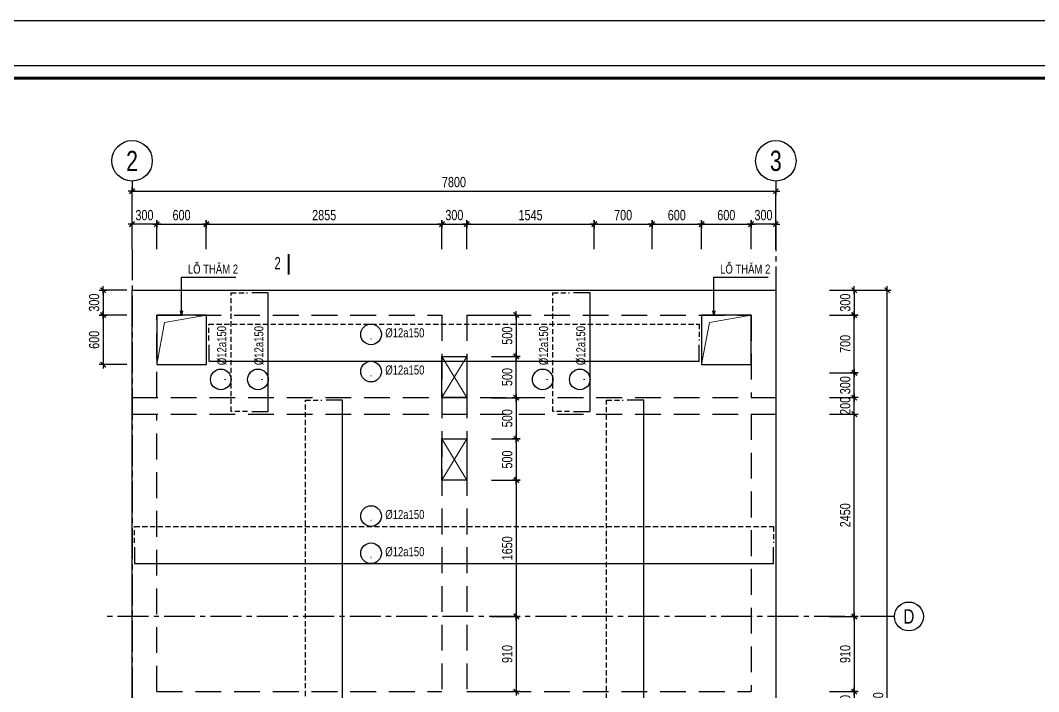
# Model space of a CAD drawing. Extents: x 1229855 to 1302267, y 1135177 to 1201195.
# Drawn here: x 1277530 to 1289867, y 1193067 to 1201195 of the extents above; entities that cross this region are included whole.
import ezdxf
from ezdxf.enums import TextEntityAlignment as Align

# ---------------------------------------------------------------- set-up
doc = ezdxf.new("R2010")
doc.units = 0
doc.header["$LTSCALE"] = 25
doc.header["$MEASUREMENT"] = 0
doc.header["$PDMODE"] = 98
doc.linetypes.add('CENTER2', pattern=[1.125, 0.75, -0.125, 0.125, -0.125])
doc.linetypes.add('HIDDEN', pattern=[0.375, 0.25, -0.125])
doc.layers.get('0').update_dxf_attribs({"linetype": 'CONTINUOUS'})
doc.layers.get('DEFPOINTS').update_dxf_attribs({"linetype": 'CONTINUOUS'})
for name, color, linetype in [('02.CDC.DIM', 1, 'CONTINUOUS'), ('CDC-KHUNGTEN', 7, 'CONTINUOUS'), ('CDC.01.AXIS', 160, 'CENTER2'), ('CDC.02.DIM', 1, 'CONTINUOUS'), ('CDC.03.BORDER', 3, 'CONTINUOUS'), ('CDC.04.HIDDEN', 8, 'HIDDEN'), ('CDC.05.STEEL', 4, 'CONTINUOUS'), ('CDC.06.TEXT', 2, 'CONTINUOUS'), ('CDC.11.NOTE', 8, 'CONTINUOUS'), ('CDC.14.STEELNUM', 3, 'CONTINUOUS')]:
    doc.layers.add(name, color=color, linetype=linetype)
doc.layers.add('KCS_CHI', color=1, linetype='CONTINUOUS', lineweight=15)
doc.styles.add('1', font='arial.ttf', dxfattribs={"width": 0.75})
doc.styles.add('arial', font='arial.ttf', dxfattribs={"width": 0.65})
doc.styles.add('BIGTEXT', font='arial.ttf', dxfattribs={"width": 0.8})
doc.styles.add('romans', font='arial.ttf', dxfattribs={"width": 0.65})
doc.dimstyles.new('dimchuan 1-25', dxfattribs={"dimscale": 25, "dimtxt": 2.2, "dimasz": 1, "dimexe": 1, "dimexo": 4, "dimgap": 1, "dimtad": 1, "dimdec": 0, "dimdsep": 46, "dimtxsty": 'arial', "dimblk": 'OBLIQUE', "dimcen": 1, "dimdle": 1, "dimclrd": 9, "dimclre": 9, "dimclrt": 4, "dimazin": 0, "dimtfac": 1, "dimtdec": 0, "dimtix": 1, "dimtmove": 0, "dimatfit": 3, "dimldrblk": 'OPEN30', "dimfxl": 1, "dimtolj": 1, "dimtzin": 0, "dimarcsym": 0})
doc.dimstyles.new('DX2', dxfattribs={"dimscale": 0.5, "dimtxt": 250, "dimasz": 0.8, "dimexe": 0, "dimexo": 0, "dimgap": 90, "dimtad": 1, "dimdec": 0, "dimzin": 13, "dimdsep": 46, "dimtxsty": '1', "dimblk1": 'CHEO', "dimblk2": 'CHEO', "dimsah": 1, "dimcen": 0, "dimclrd": 256, "dimclre": 256, "dimclrt": 2, "dimadec": 0, "dimazin": 0, "dimtfac": 1, "dimtdec": 0, "dimtix": 1, "dimtmove": 2, "dimatfit": 3, "dimldrblk": 'CHEO', "dimfxl": 1, "dimtolj": 1, "dimtzin": 13, "dimarcsym": 0})

# ---------------------------------------------------------------- blocks, each defined once
blk = doc.blocks.new('KHUNG A1')
at = {"layer": 'CDC-KHUNGTEN', "color": 8}
blk.add_lwpolyline([(10368.18, 709.17), (10447.22, 709.17), (10447.22, 1281.17), (9647.22, 1281.17), (9647.22, 709.17), (10368.18, 709.17)], dxfattribs=at)
at = {"layer": 'CDC-KHUNGTEN', "color": 255, "lineweight": 60}
blk.add_lwpolyline([(10366.22, 712.17), (10366.22, 1278.17), (9650.22, 1278.17), (9650.22, 712.17), (10366.22, 712.17)], close=True, dxfattribs=at)
at = {"layer": 'DEFPOINTS', "color": 1, "ltscale": 0.2}
blk.add_lwpolyline([(9617.22, 698.17), (9617.22, 1292.17), (10458.22, 1292.17), (10458.22, 698.17), (9617.22, 698.17)], close=True, dxfattribs=at)
blk = doc.blocks.new('CHEO')
at = {"layer": '02.CDC.DIM'}
for points in [[(-121, 0), (121, 0)], [(0, 121), (0, -121)]]:
    blk.add_lwpolyline(points, dxfattribs=at)
at = {"layer": '02.CDC.DIM', "color": 2, "const_width": 40}
blk.add_lwpolyline([(80, 80), (-80, -81)], dxfattribs=at)
blk = doc.blocks.new('*D221')
at = {"layer": 'CDC.02.DIM', "lineweight": -2, "ltscale": 3, "transparency": 16777216}
for p, q in [((1278883, 1198423), (1278883, 1198727)), ((1279183, 1198727), (1278884, 1198727)), ((1279183, 1198423), (1279183, 1198727))]:
    blk.add_line(p, q, dxfattribs=at)
at = {"layer": 'DEFPOINTS', "color": 0, "ltscale": 3, "transparency": 16777216}
for p in [(1278883, 1198727), (1278883, 1198423), (1279183, 1198423)]:
    blk.add_point(p, dxfattribs=at)
at = {"layer": 'CDC.02.DIM', "lineweight": -2, "ltscale": 3, "transparency": 16777216, "xscale": 0.4, "yscale": 0.4, "zscale": 0.4, "rotation": 180}
blk.add_blockref('CHEO', (1278883, 1198727), dxfattribs=at)
at = {"layer": 'CDC.02.DIM', "lineweight": -2, "ltscale": 3, "transparency": 16777216, "xscale": 0.4, "yscale": 0.4, "zscale": 0.4}
blk.add_blockref('CHEO', (1279183, 1198727), dxfattribs=at)
at = {"layer": 'CDC.02.DIM', "color": 2, "ltscale": 3, "transparency": 16777216, "insert": (1279033, 1198836), "char_height": 125, "attachment_point": 5, "style": '1'}
blk.add_mtext('\\A1;300', dxfattribs=at)
blk = doc.blocks.new('*D222')
at = {"layer": 'CDC.02.DIM', "lineweight": -2, "ltscale": 3, "transparency": 16777216}
for p, q in [((1286383, 1198423), (1286383, 1198727)), ((1286683, 1198727), (1286384, 1198727)), ((1286683, 1198423), (1286683, 1198727))]:
    blk.add_line(p, q, dxfattribs=at)
at = {"layer": 'DEFPOINTS', "color": 0, "ltscale": 3, "transparency": 16777216}
for p in [(1286383, 1198727), (1286383, 1198423), (1286683, 1198423)]:
    blk.add_point(p, dxfattribs=at)
at = {"layer": 'CDC.02.DIM', "lineweight": -2, "ltscale": 3, "transparency": 16777216, "xscale": 0.4, "yscale": 0.4, "zscale": 0.4, "rotation": 180}
blk.add_blockref('CHEO', (1286383, 1198727), dxfattribs=at)
at = {"layer": 'CDC.02.DIM', "lineweight": -2, "ltscale": 3, "transparency": 16777216, "xscale": 0.4, "yscale": 0.4, "zscale": 0.4}
blk.add_blockref('CHEO', (1286683, 1198727), dxfattribs=at)
at = {"layer": 'CDC.02.DIM', "color": 2, "ltscale": 3, "transparency": 16777216, "insert": (1286533, 1198836), "char_height": 125, "attachment_point": 5, "style": '1'}
blk.add_mtext('\\A1;300', dxfattribs=at)
blk = doc.blocks.new('*D223')
at = {"layer": 'CDC.02.DIM', "lineweight": -2, "ltscale": 3, "transparency": 16777216}
for p, q in [((1278883, 1198423), (1278883, 1199127)), ((1278884, 1199127), (1286683, 1199127)), ((1286683, 1198423), (1286683, 1199127))]:
    blk.add_line(p, q, dxfattribs=at)
at = {"layer": 'DEFPOINTS', "color": 0, "ltscale": 3, "transparency": 16777216}
for p in [(1286683, 1199127), (1278883, 1198423), (1286683, 1198423)]:
    blk.add_point(p, dxfattribs=at)
at = {"layer": 'CDC.02.DIM', "lineweight": -2, "ltscale": 3, "transparency": 16777216, "xscale": 0.4, "yscale": 0.4, "zscale": 0.4, "rotation": 180}
blk.add_blockref('CHEO', (1278883, 1199127), dxfattribs=at)
at = {"layer": 'CDC.02.DIM', "lineweight": -2, "ltscale": 3, "transparency": 16777216, "xscale": 0.4, "yscale": 0.4, "zscale": 0.4}
blk.add_blockref('CHEO', (1286683, 1199127), dxfattribs=at)
at = {"layer": 'CDC.02.DIM', "color": 2, "ltscale": 3, "transparency": 16777216, "insert": (1282783, 1199236), "char_height": 125, "attachment_point": 5, "style": '1'}
blk.add_mtext('\\A1;7800', dxfattribs=at)
blk = doc.blocks.new('*D224')
at = {"layer": 'CDC.02.DIM', "lineweight": -2, "ltscale": 3, "transparency": 16777216}
for p, q in [((1287333, 1196427), (1287633, 1196427)), ((1287633, 1193977), (1287633, 1196426)), ((1287333, 1193977), (1287633, 1193977))]:
    blk.add_line(p, q, dxfattribs=at)
at = {"layer": 'DEFPOINTS', "color": 0, "ltscale": 3, "transparency": 16777216}
for p in [(1287333, 1196427), (1287633, 1196427), (1287333, 1193977)]:
    blk.add_point(p, dxfattribs=at)
at = {"layer": 'CDC.02.DIM', "lineweight": -2, "ltscale": 3, "transparency": 16777216, "xscale": 0.4, "yscale": 0.4, "zscale": 0.4}
for p, rotation in [((1287633, 1196427), 90), ((1287633, 1193977), 270)]:
    blk.add_blockref('CHEO', p, dxfattribs=dict(at, rotation=rotation))
at = {"layer": 'CDC.02.DIM', "color": 2, "ltscale": 3, "transparency": 16777216, "insert": (1287524, 1195202), "char_height": 125, "attachment_point": 5, "rotation": 90, "style": '1'}
blk.add_mtext('\\A1;2450', dxfattribs=at)
blk = doc.blocks.new('*D226')
at = {"layer": 'CDC.02.DIM', "lineweight": -2, "ltscale": 3, "transparency": 16777216}
for p, q in [((1287333, 1197927), (1287633, 1197927)), ((1287633, 1197926), (1287633, 1197627)), ((1287333, 1197627), (1287633, 1197627))]:
    blk.add_line(p, q, dxfattribs=at)
at = {"layer": 'DEFPOINTS', "color": 0, "ltscale": 3, "transparency": 16777216}
for p in [(1287333, 1197927), (1287333, 1197627), (1287633, 1197627)]:
    blk.add_point(p, dxfattribs=at)
at = {"layer": 'CDC.02.DIM', "lineweight": -2, "ltscale": 3, "transparency": 16777216, "xscale": 0.4, "yscale": 0.4, "zscale": 0.4}
for p, rotation in [((1287633, 1197927), 90), ((1287633, 1197627), 270)]:
    blk.add_blockref('CHEO', p, dxfattribs=dict(at, rotation=rotation))
at = {"layer": 'CDC.02.DIM', "color": 2, "ltscale": 3, "transparency": 16777216, "insert": (1287524, 1197777), "char_height": 125, "attachment_point": 5, "rotation": 90, "style": '1'}
blk.add_mtext('\\A1;300', dxfattribs=at)
blk = doc.blocks.new('*D227')
at = {"layer": 'CDC.02.DIM', "lineweight": -2, "ltscale": 3, "transparency": 16777216}
for p, q in [((1287333, 1197927), (1288033, 1197927)), ((1288033, 1187827), (1288033, 1197926)), ((1287333, 1187827), (1288033, 1187827))]:
    blk.add_line(p, q, dxfattribs=at)
at = {"layer": 'DEFPOINTS', "color": 0, "ltscale": 3, "transparency": 16777216}
for p in [(1287333, 1197927), (1288033, 1197927), (1287333, 1187827)]:
    blk.add_point(p, dxfattribs=at)
at = {"layer": 'CDC.02.DIM', "lineweight": -2, "ltscale": 3, "transparency": 16777216, "xscale": 0.4, "yscale": 0.4, "zscale": 0.4}
for p, rotation in [((1288033, 1197927), 90), ((1288033, 1187827), 270)]:
    blk.add_blockref('CHEO', p, dxfattribs=dict(at, rotation=rotation))
at = {"layer": 'CDC.02.DIM', "color": 2, "ltscale": 3, "transparency": 16777216, "insert": (1287924, 1192877), "char_height": 125, "attachment_point": 5, "rotation": 90, "style": '1'}
blk.add_mtext('\\A1;10100', dxfattribs=at)
blk = doc.blocks.new('*D228')
at = {"layer": 'CDC.02.DIM', "lineweight": -2, "ltscale": 3, "transparency": 16777216}
for p, q in [((1287333, 1193067), (1287633, 1193067)), ((1287633, 1193066), (1287633, 1192767)), ((1287333, 1192767), (1287633, 1192767))]:
    blk.add_line(p, q, dxfattribs=at)
at = {"layer": 'DEFPOINTS', "color": 0, "ltscale": 3, "transparency": 16777216}
for p in [(1287333, 1193067), (1287333, 1192767), (1287633, 1192767)]:
    blk.add_point(p, dxfattribs=at)
at = {"layer": 'CDC.02.DIM', "lineweight": -2, "ltscale": 3, "transparency": 16777216, "xscale": 0.4, "yscale": 0.4, "zscale": 0.4}
for p, rotation in [((1287633, 1193067), 90), ((1287633, 1192767), 270)]:
    blk.add_blockref('CHEO', p, dxfattribs=dict(at, rotation=rotation))
at = {"layer": 'CDC.02.DIM', "color": 2, "ltscale": 3, "transparency": 16777216, "insert": (1287524, 1192917), "char_height": 125, "attachment_point": 5, "rotation": 90, "style": '1'}
blk.add_mtext('\\A1;300', dxfattribs=at)
blk = doc.blocks.new('*D230')
at = {"layer": 'CDC.02.DIM', "lineweight": -2, "ltscale": 3, "transparency": 16777216}
for p, q in [((1279183, 1198423), (1279183, 1198727)), ((1279184, 1198727), (1279783, 1198727)), ((1279783, 1198423), (1279783, 1198727))]:
    blk.add_line(p, q, dxfattribs=at)
at = {"layer": 'DEFPOINTS', "color": 0, "ltscale": 3, "transparency": 16777216}
for p in [(1279783, 1198727), (1279183, 1198423), (1279783, 1198423)]:
    blk.add_point(p, dxfattribs=at)
at = {"layer": 'CDC.02.DIM', "lineweight": -2, "ltscale": 3, "transparency": 16777216, "xscale": 0.4, "yscale": 0.4, "zscale": 0.4, "rotation": 180}
blk.add_blockref('CHEO', (1279183, 1198727), dxfattribs=at)
at = {"layer": 'CDC.02.DIM', "lineweight": -2, "ltscale": 3, "transparency": 16777216, "xscale": 0.4, "yscale": 0.4, "zscale": 0.4}
blk.add_blockref('CHEO', (1279783, 1198727), dxfattribs=at)
at = {"layer": 'CDC.02.DIM', "color": 2, "ltscale": 3, "transparency": 16777216, "insert": (1279483, 1198836), "char_height": 125, "attachment_point": 5, "style": '1'}
blk.add_mtext('\\A1;600', dxfattribs=at)
blk = doc.blocks.new('*D231')
at = {"layer": 'CDC.02.DIM', "lineweight": -2, "ltscale": 3, "transparency": 16777216}
for p, q in [((1282638, 1198423), (1282638, 1198727)), ((1282639, 1198727), (1282938, 1198727)), ((1282938, 1198423), (1282938, 1198727))]:
    blk.add_line(p, q, dxfattribs=at)
at = {"layer": 'DEFPOINTS', "color": 0, "ltscale": 3, "transparency": 16777216}
for p in [(1282938, 1198727), (1282638, 1198423), (1282938, 1198423)]:
    blk.add_point(p, dxfattribs=at)
at = {"layer": 'CDC.02.DIM', "lineweight": -2, "ltscale": 3, "transparency": 16777216, "xscale": 0.4, "yscale": 0.4, "zscale": 0.4, "rotation": 180}
blk.add_blockref('CHEO', (1282638, 1198727), dxfattribs=at)
at = {"layer": 'CDC.02.DIM', "lineweight": -2, "ltscale": 3, "transparency": 16777216, "xscale": 0.4, "yscale": 0.4, "zscale": 0.4}
blk.add_blockref('CHEO', (1282938, 1198727), dxfattribs=at)
at = {"layer": 'CDC.02.DIM', "color": 2, "ltscale": 3, "transparency": 16777216, "insert": (1282788, 1198836), "char_height": 125, "attachment_point": 5, "style": '1'}
blk.add_mtext('\\A1;300', dxfattribs=at)
blk = doc.blocks.new('*D232')
at = {"layer": 'CDC.02.DIM', "lineweight": -2, "ltscale": 3, "transparency": 16777216}
for p, q in [((1282938, 1198423), (1282938, 1198727)), ((1282939, 1198727), (1284483, 1198727)), ((1284483, 1198423), (1284483, 1198727))]:
    blk.add_line(p, q, dxfattribs=at)
at = {"layer": 'DEFPOINTS', "color": 0, "ltscale": 3, "transparency": 16777216}
for p in [(1284483, 1198727), (1282938, 1198423), (1284483, 1198423)]:
    blk.add_point(p, dxfattribs=at)
at = {"layer": 'CDC.02.DIM', "lineweight": -2, "ltscale": 3, "transparency": 16777216, "xscale": 0.4, "yscale": 0.4, "zscale": 0.4, "rotation": 180}
blk.add_blockref('CHEO', (1282938, 1198727), dxfattribs=at)
at = {"layer": 'CDC.02.DIM', "lineweight": -2, "ltscale": 3, "transparency": 16777216, "xscale": 0.4, "yscale": 0.4, "zscale": 0.4}
blk.add_blockref('CHEO', (1284483, 1198727), dxfattribs=at)
at = {"layer": 'CDC.02.DIM', "color": 2, "ltscale": 3, "transparency": 16777216, "insert": (1283711, 1198836), "char_height": 125, "attachment_point": 5, "style": '1'}
blk.add_mtext('\\A1;1545', dxfattribs=at)
blk = doc.blocks.new('*D233')
at = {"layer": 'CDC.02.DIM', "lineweight": -2, "ltscale": 3, "transparency": 16777216}
for p, q in [((1287333, 1193977), (1287633, 1193977)), ((1287633, 1193976), (1287633, 1193067)), ((1287333, 1193067), (1287633, 1193067))]:
    blk.add_line(p, q, dxfattribs=at)
at = {"layer": 'DEFPOINTS', "color": 0, "ltscale": 3, "transparency": 16777216}
for p in [(1287333, 1193977), (1287333, 1193067), (1287633, 1193067)]:
    blk.add_point(p, dxfattribs=at)
at = {"layer": 'CDC.02.DIM', "lineweight": -2, "ltscale": 3, "transparency": 16777216, "xscale": 0.4, "yscale": 0.4, "zscale": 0.4}
for p, rotation in [((1287633, 1193977), 90), ((1287633, 1193067), 270)]:
    blk.add_blockref('CHEO', p, dxfattribs=dict(at, rotation=rotation))
at = {"layer": 'CDC.02.DIM', "color": 2, "ltscale": 3, "transparency": 16777216, "insert": (1287524, 1193522), "char_height": 125, "attachment_point": 5, "rotation": 90, "style": '1'}
blk.add_mtext('\\A1;910', dxfattribs=at)
blk = doc.blocks.new('*D234')
at = {"layer": 'CDC.02.DIM', "lineweight": -2, "ltscale": 3, "transparency": 16777216}
for p, q in [((1279783, 1198423), (1279783, 1198727)), ((1279784, 1198727), (1282637, 1198727)), ((1282638, 1198423), (1282638, 1198727))]:
    blk.add_line(p, q, dxfattribs=at)
at = {"layer": 'DEFPOINTS', "color": 0, "ltscale": 3, "transparency": 16777216}
for p in [(1282638, 1198727), (1279783, 1198423), (1282638, 1198423)]:
    blk.add_point(p, dxfattribs=at)
at = {"layer": 'CDC.02.DIM', "lineweight": -2, "ltscale": 3, "transparency": 16777216, "xscale": 0.4, "yscale": 0.4, "zscale": 0.4, "rotation": 180}
blk.add_blockref('CHEO', (1279783, 1198727), dxfattribs=at)
at = {"layer": 'CDC.02.DIM', "lineweight": -2, "ltscale": 3, "transparency": 16777216, "xscale": 0.4, "yscale": 0.4, "zscale": 0.4}
blk.add_blockref('CHEO', (1282638, 1198727), dxfattribs=at)
at = {"layer": 'CDC.02.DIM', "color": 2, "ltscale": 3, "transparency": 16777216, "insert": (1281211, 1198836), "char_height": 125, "attachment_point": 5, "style": '1'}
blk.add_mtext('\\A1;2855', dxfattribs=at)
blk = doc.blocks.new('*D235')
at = {"layer": 'CDC.02.DIM', "lineweight": -2, "ltscale": 3, "transparency": 16777216}
for p, q in [((1284483, 1198423), (1284483, 1198727)), ((1284484, 1198727), (1285183, 1198727)), ((1285183, 1198423), (1285183, 1198727))]:
    blk.add_line(p, q, dxfattribs=at)
at = {"layer": 'DEFPOINTS', "color": 0, "ltscale": 3, "transparency": 16777216}
for p in [(1285183, 1198727), (1284483, 1198423), (1285183, 1198423)]:
    blk.add_point(p, dxfattribs=at)
at = {"layer": 'CDC.02.DIM', "lineweight": -2, "ltscale": 3, "transparency": 16777216, "xscale": 0.4, "yscale": 0.4, "zscale": 0.4, "rotation": 180}
blk.add_blockref('CHEO', (1284483, 1198727), dxfattribs=at)
at = {"layer": 'CDC.02.DIM', "lineweight": -2, "ltscale": 3, "transparency": 16777216, "xscale": 0.4, "yscale": 0.4, "zscale": 0.4}
blk.add_blockref('CHEO', (1285183, 1198727), dxfattribs=at)
at = {"layer": 'CDC.02.DIM', "color": 2, "ltscale": 3, "transparency": 16777216, "insert": (1284833, 1198836), "char_height": 125, "attachment_point": 5, "style": '1'}
blk.add_mtext('\\A1;700', dxfattribs=at)
blk = doc.blocks.new('*D236')
at = {"layer": 'CDC.02.DIM', "lineweight": -2, "ltscale": 3, "transparency": 16777216}
for p, q in [((1285183, 1198423), (1285183, 1198727)), ((1285184, 1198727), (1285783, 1198727)), ((1285783, 1198423), (1285783, 1198727))]:
    blk.add_line(p, q, dxfattribs=at)
at = {"layer": 'DEFPOINTS', "color": 0, "ltscale": 3, "transparency": 16777216}
for p in [(1285783, 1198727), (1285183, 1198423), (1285783, 1198423)]:
    blk.add_point(p, dxfattribs=at)
at = {"layer": 'CDC.02.DIM', "lineweight": -2, "ltscale": 3, "transparency": 16777216, "xscale": 0.4, "yscale": 0.4, "zscale": 0.4, "rotation": 180}
blk.add_blockref('CHEO', (1285183, 1198727), dxfattribs=at)
at = {"layer": 'CDC.02.DIM', "lineweight": -2, "ltscale": 3, "transparency": 16777216, "xscale": 0.4, "yscale": 0.4, "zscale": 0.4}
blk.add_blockref('CHEO', (1285783, 1198727), dxfattribs=at)
at = {"layer": 'CDC.02.DIM', "color": 2, "ltscale": 3, "transparency": 16777216, "insert": (1285483, 1198836), "char_height": 125, "attachment_point": 5, "style": '1'}
blk.add_mtext('\\A1;600', dxfattribs=at)
blk = doc.blocks.new('*D237')
at = {"layer": 'CDC.02.DIM', "lineweight": -2, "ltscale": 3, "transparency": 16777216}
for p, q in [((1285783, 1198423), (1285783, 1198727)), ((1285783, 1198727), (1286383, 1198727)), ((1286383, 1198423), (1286383, 1198727))]:
    blk.add_line(p, q, dxfattribs=at)
at = {"layer": 'DEFPOINTS', "color": 0, "ltscale": 3, "transparency": 16777216}
for p in [(1286383, 1198727), (1285783, 1198423), (1286383, 1198423)]:
    blk.add_point(p, dxfattribs=at)
at = {"layer": 'CDC.02.DIM', "lineweight": -2, "ltscale": 3, "transparency": 16777216, "xscale": 0.4, "yscale": 0.4, "zscale": 0.4, "rotation": 180}
blk.add_blockref('CHEO', (1285783, 1198727), dxfattribs=at)
at = {"layer": 'CDC.02.DIM', "lineweight": -2, "ltscale": 3, "transparency": 16777216, "xscale": 0.4, "yscale": 0.4, "zscale": 0.4}
blk.add_blockref('CHEO', (1286383, 1198727), dxfattribs=at)
at = {"layer": 'CDC.02.DIM', "color": 2, "ltscale": 3, "transparency": 16777216, "insert": (1286083, 1198836), "char_height": 125, "attachment_point": 5, "style": '1'}
blk.add_mtext('\\A1;600', dxfattribs=at)
blk = doc.blocks.new('*D239')
at = {"layer": 'CDC.02.DIM', "lineweight": -2, "ltscale": 3, "transparency": 16777216}
for p, q in [((1287333, 1197627), (1287633, 1197627)), ((1287633, 1196927), (1287633, 1197626)), ((1287333, 1196927), (1287633, 1196927))]:
    blk.add_line(p, q, dxfattribs=at)
at = {"layer": 'DEFPOINTS', "color": 0, "ltscale": 3, "transparency": 16777216}
for p in [(1287333, 1197627), (1287633, 1197627), (1287333, 1196927)]:
    blk.add_point(p, dxfattribs=at)
at = {"layer": 'CDC.02.DIM', "lineweight": -2, "ltscale": 3, "transparency": 16777216, "xscale": 0.4, "yscale": 0.4, "zscale": 0.4}
for p, rotation in [((1287633, 1197627), 90), ((1287633, 1196927), 270)]:
    blk.add_blockref('CHEO', p, dxfattribs=dict(at, rotation=rotation))
at = {"layer": 'CDC.02.DIM', "color": 2, "ltscale": 3, "transparency": 16777216, "insert": (1287524, 1197277), "char_height": 125, "attachment_point": 5, "rotation": 90, "style": '1'}
blk.add_mtext('\\A1;700', dxfattribs=at)
blk = doc.blocks.new('*D240')
at = {"layer": 'CDC.02.DIM', "lineweight": -2, "ltscale": 3, "transparency": 16777216}
for p, q in [((1283238, 1197627), (1283538, 1197627)), ((1283538, 1197626), (1283538, 1197127)), ((1283238, 1197126), (1283538, 1197126))]:
    blk.add_line(p, q, dxfattribs=at)
at = {"layer": 'DEFPOINTS', "color": 0, "ltscale": 3, "transparency": 16777216}
for p in [(1283238, 1197627), (1283238, 1197126), (1283538, 1197126)]:
    blk.add_point(p, dxfattribs=at)
at = {"layer": 'CDC.02.DIM', "lineweight": -2, "ltscale": 3, "transparency": 16777216, "xscale": 0.4, "yscale": 0.4, "zscale": 0.4}
for p, rotation in [((1283538, 1197627), 90), ((1283538, 1197126), 270)]:
    blk.add_blockref('CHEO', p, dxfattribs=dict(at, rotation=rotation))
at = {"layer": 'CDC.02.DIM', "color": 2, "ltscale": 3, "transparency": 16777216, "insert": (1283429, 1197377), "char_height": 125, "attachment_point": 5, "rotation": 90, "style": '1'}
blk.add_mtext('\\A1;500', dxfattribs=at)
blk = doc.blocks.new('*D241')
at = {"layer": 'CDC.02.DIM', "lineweight": -2, "ltscale": 3, "transparency": 16777216}
for p, q in [((1283238, 1197126), (1283538, 1197126)), ((1283538, 1196627), (1283538, 1197126)), ((1283238, 1196626), (1283538, 1196626))]:
    blk.add_line(p, q, dxfattribs=at)
at = {"layer": 'DEFPOINTS', "color": 0, "ltscale": 3, "transparency": 16777216}
for p in [(1283238, 1197126), (1283538, 1197126), (1283238, 1196626)]:
    blk.add_point(p, dxfattribs=at)
at = {"layer": 'CDC.02.DIM', "lineweight": -2, "ltscale": 3, "transparency": 16777216, "xscale": 0.4, "yscale": 0.4, "zscale": 0.4}
for p, rotation in [((1283538, 1197126), 90), ((1283538, 1196626), 270)]:
    blk.add_blockref('CHEO', p, dxfattribs=dict(at, rotation=rotation))
at = {"layer": 'CDC.02.DIM', "color": 2, "ltscale": 3, "transparency": 16777216, "insert": (1283429, 1196876), "char_height": 125, "attachment_point": 5, "rotation": 90, "style": '1'}
blk.add_mtext('\\A1;500', dxfattribs=at)
blk = doc.blocks.new('*D242')
at = {"layer": 'CDC.02.DIM', "lineweight": -2, "ltscale": 3, "transparency": 16777216}
for p, q in [((1283238, 1196626), (1283538, 1196626)), ((1283538, 1196626), (1283538, 1196127)), ((1283238, 1196127), (1283538, 1196127))]:
    blk.add_line(p, q, dxfattribs=at)
at = {"layer": 'DEFPOINTS', "color": 0, "ltscale": 3, "transparency": 16777216}
for p in [(1283238, 1196626), (1283238, 1196127), (1283538, 1196127)]:
    blk.add_point(p, dxfattribs=at)
at = {"layer": 'CDC.02.DIM', "lineweight": -2, "ltscale": 3, "transparency": 16777216, "xscale": 0.4, "yscale": 0.4, "zscale": 0.4}
for p, rotation in [((1283538, 1196626), 90), ((1283538, 1196127), 270)]:
    blk.add_blockref('CHEO', p, dxfattribs=dict(at, rotation=rotation))
at = {"layer": 'CDC.02.DIM', "color": 2, "ltscale": 3, "transparency": 16777216, "insert": (1283429, 1196377), "char_height": 125, "attachment_point": 5, "rotation": 90, "style": '1'}
blk.add_mtext('\\A1;500', dxfattribs=at)
blk = doc.blocks.new('*D243')
at = {"layer": 'CDC.02.DIM', "lineweight": -2, "ltscale": 3, "transparency": 16777216}
for p, q in [((1283238, 1196127), (1283538, 1196127)), ((1283538, 1196126), (1283538, 1195627)), ((1283238, 1195627), (1283538, 1195627))]:
    blk.add_line(p, q, dxfattribs=at)
at = {"layer": 'DEFPOINTS', "color": 0, "ltscale": 3, "transparency": 16777216}
for p in [(1283238, 1196127), (1283238, 1195627), (1283538, 1195627)]:
    blk.add_point(p, dxfattribs=at)
at = {"layer": 'CDC.02.DIM', "lineweight": -2, "ltscale": 3, "transparency": 16777216, "xscale": 0.4, "yscale": 0.4, "zscale": 0.4}
for p, rotation in [((1283538, 1196127), 90), ((1283538, 1195627), 270)]:
    blk.add_blockref('CHEO', p, dxfattribs=dict(at, rotation=rotation))
at = {"layer": 'CDC.02.DIM', "color": 2, "ltscale": 3, "transparency": 16777216, "insert": (1283429, 1195877), "char_height": 125, "attachment_point": 5, "rotation": 90, "style": '1'}
blk.add_mtext('\\A1;500', dxfattribs=at)
blk = doc.blocks.new('*D244')
at = {"layer": 'CDC.02.DIM', "lineweight": -2, "ltscale": 3, "transparency": 16777216}
for p, q in [((1283238, 1195627), (1283538, 1195627)), ((1283538, 1195626), (1283538, 1193977)), ((1283238, 1193977), (1283538, 1193977))]:
    blk.add_line(p, q, dxfattribs=at)
at = {"layer": 'DEFPOINTS', "color": 0, "ltscale": 3, "transparency": 16777216}
for p in [(1283238, 1195627), (1283238, 1193977), (1283538, 1193977)]:
    blk.add_point(p, dxfattribs=at)
at = {"layer": 'CDC.02.DIM', "lineweight": -2, "ltscale": 3, "transparency": 16777216, "xscale": 0.4, "yscale": 0.4, "zscale": 0.4}
for p, rotation in [((1283538, 1195627), 90), ((1283538, 1193977), 270)]:
    blk.add_blockref('CHEO', p, dxfattribs=dict(at, rotation=rotation))
at = {"layer": 'CDC.02.DIM', "color": 2, "ltscale": 3, "transparency": 16777216, "insert": (1283429, 1194802), "char_height": 125, "attachment_point": 5, "rotation": 90, "style": '1'}
blk.add_mtext('\\A1;1650', dxfattribs=at)
blk = doc.blocks.new('*D245')
at = {"layer": 'CDC.02.DIM', "lineweight": -2, "ltscale": 3, "transparency": 16777216}
for p, q in [((1283238, 1193977), (1283538, 1193977)), ((1283538, 1193976), (1283538, 1193067)), ((1283238, 1193067), (1283538, 1193067))]:
    blk.add_line(p, q, dxfattribs=at)
at = {"layer": 'DEFPOINTS', "color": 0, "ltscale": 3, "transparency": 16777216}
for p in [(1283238, 1193977), (1283238, 1193067), (1283538, 1193067)]:
    blk.add_point(p, dxfattribs=at)
at = {"layer": 'CDC.02.DIM', "lineweight": -2, "ltscale": 3, "transparency": 16777216, "xscale": 0.4, "yscale": 0.4, "zscale": 0.4}
for p, rotation in [((1283538, 1193977), 90), ((1283538, 1193067), 270)]:
    blk.add_blockref('CHEO', p, dxfattribs=dict(at, rotation=rotation))
at = {"layer": 'CDC.02.DIM', "color": 2, "ltscale": 3, "transparency": 16777216, "insert": (1283429, 1193522), "char_height": 125, "attachment_point": 5, "rotation": 90, "style": '1'}
blk.add_mtext('\\A1;910', dxfattribs=at)
blk = doc.blocks.new('*D266')
at = {"layer": 'CDC.02.DIM', "lineweight": -2, "ltscale": 3, "transparency": 16777216}
for p, q in [((1287333, 1196627), (1287633, 1196627)), ((1287633, 1196627), (1287633, 1196628)), ((1287633, 1196427), (1287633, 1196627)), ((1287333, 1196427), (1287633, 1196427)), ((1287633, 1196426), (1287633, 1196426))]:
    blk.add_line(p, q, dxfattribs=at)
at = {"layer": 'DEFPOINTS', "color": 0, "ltscale": 3, "transparency": 16777216}
for p in [(1287333, 1196627), (1287633, 1196627), (1287333, 1196427)]:
    blk.add_point(p, dxfattribs=at)
at = {"layer": 'CDC.02.DIM', "lineweight": -2, "ltscale": 3, "transparency": 16777216, "xscale": 0.4, "yscale": 0.4, "zscale": 0.4}
for p, rotation in [((1287633, 1196627), 270), ((1287633, 1196427), 90)]:
    blk.add_blockref('CHEO', p, dxfattribs=dict(at, rotation=rotation))
at = {"layer": 'CDC.02.DIM', "color": 2, "ltscale": 3, "transparency": 16777216, "insert": (1287524, 1196527), "char_height": 125, "attachment_point": 5, "rotation": 90, "style": '1'}
blk.add_mtext('\\A1;200', dxfattribs=at)
blk = doc.blocks.new('*D267')
at = {"layer": 'CDC.02.DIM', "lineweight": -2, "ltscale": 3, "transparency": 16777216}
for p, q in [((1287333, 1196927), (1287633, 1196927)), ((1287633, 1196627), (1287633, 1196926)), ((1287333, 1196627), (1287633, 1196627))]:
    blk.add_line(p, q, dxfattribs=at)
at = {"layer": 'DEFPOINTS', "color": 0, "ltscale": 3, "transparency": 16777216}
for p in [(1287333, 1196927), (1287633, 1196927), (1287333, 1196627)]:
    blk.add_point(p, dxfattribs=at)
at = {"layer": 'CDC.02.DIM', "lineweight": -2, "ltscale": 3, "transparency": 16777216, "xscale": 0.4, "yscale": 0.4, "zscale": 0.4}
for p, rotation in [((1287633, 1196927), 90), ((1287633, 1196627), 270)]:
    blk.add_blockref('CHEO', p, dxfattribs=dict(at, rotation=rotation))
at = {"layer": 'CDC.02.DIM', "color": 2, "ltscale": 3, "transparency": 16777216, "insert": (1287524, 1196777), "char_height": 125, "attachment_point": 5, "rotation": 90, "style": '1'}
blk.add_mtext('\\A1;300', dxfattribs=at)
blk = doc.blocks.new('_Axis name')
at = {"layer": 'CDC.02.DIM'}
blk.add_line((0, 2.5), (0, 0), dxfattribs=at)
blk.add_circle((0, 7.5), 5, dxfattribs=at)
at = {"layer": 'CDC.02.DIM', "style": 'BIGTEXT', "width": 0.75}
blk.add_attdef('.', text='', height=5, dxfattribs=at).set_placement((0, 7.5), align=Align.MIDDLE)
blk = doc.blocks.new('_Oblique')
at = {"color": 0, "linetype": 'ByBlock', "lineweight": -2}
blk.add_line((-0.5, -0.5), (0.5, 0.5), dxfattribs=at)
blk = doc.blocks.new('*D356')
at = {"layer": 'CDC.02.DIM', "lineweight": -2, "ltscale": 3, "transparency": 16777216}
for p, q in [((1278821, 1197927), (1278533, 1197927)), ((1278533, 1197926), (1278533, 1197627)), ((1278821, 1197627), (1278533, 1197627))]:
    blk.add_line(p, q, dxfattribs=at)
at = {"layer": 'DEFPOINTS', "color": 0, "ltscale": 3, "transparency": 16777216}
for p in [(1278821, 1197927), (1278533, 1197627), (1278821, 1197627)]:
    blk.add_point(p, dxfattribs=at)
at = {"layer": 'CDC.02.DIM', "lineweight": -2, "ltscale": 3, "transparency": 16777216, "xscale": 0.4, "yscale": 0.4, "zscale": 0.4}
for p, rotation in [((1278533, 1197927), 90), ((1278533, 1197627), 270)]:
    blk.add_blockref('CHEO', p, dxfattribs=dict(at, rotation=rotation))
at = {"layer": 'CDC.02.DIM', "color": 2, "ltscale": 3, "transparency": 16777216, "insert": (1278424, 1197777), "char_height": 125, "attachment_point": 5, "rotation": 90, "style": '1'}
blk.add_mtext('\\A1;300', dxfattribs=at)
blk = doc.blocks.new('*D357')
at = {"layer": 'CDC.02.DIM', "lineweight": -2, "ltscale": 3, "transparency": 16777216}
for p, q in [((1278821, 1197627), (1278533, 1197627)), ((1278533, 1197626), (1278533, 1197027)), ((1278821, 1197027), (1278533, 1197027))]:
    blk.add_line(p, q, dxfattribs=at)
at = {"layer": 'DEFPOINTS', "color": 0, "ltscale": 3, "transparency": 16777216}
for p in [(1278821, 1197627), (1278533, 1197027), (1278821, 1197027)]:
    blk.add_point(p, dxfattribs=at)
at = {"layer": 'CDC.02.DIM', "lineweight": -2, "ltscale": 3, "transparency": 16777216, "xscale": 0.4, "yscale": 0.4, "zscale": 0.4}
for p, rotation in [((1278533, 1197627), 90), ((1278533, 1197027), 270)]:
    blk.add_blockref('CHEO', p, dxfattribs=dict(at, rotation=rotation))
at = {"layer": 'CDC.02.DIM', "color": 2, "ltscale": 3, "transparency": 16777216, "insert": (1278424, 1197327), "char_height": 125, "attachment_point": 5, "rotation": 90, "style": '1'}
blk.add_mtext('\\A1;600', dxfattribs=at)

msp = doc.modelspace()

# ---------------------------------------------------------------- linework, layer by layer
at = {"layer": 'CDC.01.AXIS', "ltscale": 20}
for p, q in [((1286683.15, 1198776.85), (1286683.15, 1187487)), ((1278883.15, 1198422.7), (1278883.15, 1187384)), ((1288083.15, 1193976.85), (1278533.15, 1193976.85))]:
    msp.add_line(p, q, dxfattribs=at)
at = {"layer": 'CDC.03.BORDER', "ltscale": 3}
for points in [[(1286683.15, 1187826.85), (1278883.15, 1187826.85), (1278883.15, 1197926.85), (1286683.15, 1197926.85)], [(1279183.15, 1197026.85), (1279783.15, 1197026.85), (1279783.15, 1197626.85), (1279183.15, 1197626.85)], [(1285783.15, 1197026.85), (1286383.15, 1197026.85), (1286383.15, 1197626.85), (1285783.15, 1197626.85)], [(1282637.86, 1197126.49), (1282937.86, 1197126.49), (1282937.86, 1196626.49), (1282637.86, 1196626.49)], [(1282638.15, 1196126.77), (1282937.86, 1196126.77), (1282937.86, 1195626.77), (1282638.15, 1195626.77)]]:
    msp.add_lwpolyline(points, close=True, dxfattribs=at)
at = {"layer": 'CDC.04.HIDDEN', "linetype": 'HIDDEN', "ltscale": 50}
for p, q in [((1279183.15, 1197626.85), (1282638.15, 1197626.85)), ((1279183.15, 1196626.85), (1279183.15, 1197626.85)), ((1282638.15, 1197626.85), (1282638.15, 1193066.85)), ((1282938.15, 1197626.85), (1282938.15, 1193066.85)), ((1282938.15, 1197626.85), (1286383.15, 1197626.85)), ((1286383.15, 1197626.85), (1286383.15, 1196626.85)), ((1278883.15, 1196626.85), (1286683.15, 1196626.85)), ((1278883.15, 1196426.85), (1286683.15, 1196426.85)), ((1279183.15, 1193066.85), (1279183.15, 1196426.85)), ((1286383.15, 1196426.85), (1286383.15, 1193066.85)), ((1279183.15, 1193066.85), (1282638.15, 1193066.85)), ((1282938.15, 1193066.85), (1286383.15, 1193066.85))]:
    msp.add_line(p, q, dxfattribs=at)
at = {"layer": 'CDC.05.STEEL', "ltscale": 3, "const_width": 25}
msp.add_lwpolyline([(1280781.23, 1198114.35), (1280781.23, 1198364.35)], dxfattribs=at)
at = {"layer": 'CDC.05.STEEL', "linetype": 'HIDDEN', "ltscale": 10}
for points in [[(1280283.15, 1196456.85), (1280083.15, 1196456.85), (1280083.15, 1197896.85), (1280283.15, 1197896.85)], [(1284183.15, 1196456.85), (1283983.15, 1196456.85), (1283983.15, 1197896.85), (1284183.15, 1197896.85)], [(1279813.15, 1197317.19), (1279813.15, 1197517.19), (1285753.15, 1197517.19), (1285753.15, 1197317.19)], [(1281183.15, 1187856.85), (1280983.15, 1187856.85), (1280983.15, 1196596.85), (1281183.15, 1196596.85)], [(1284833.15, 1188856.85), (1284633.15, 1188856.85), (1284633.15, 1196596.85), (1284833.15, 1196596.85)], [(1278913.15, 1194867.19), (1278913.15, 1195067.19), (1286653.15, 1195067.19), (1286653.15, 1194867.19)]]:
    msp.add_lwpolyline(points, dxfattribs=at)
at = {"layer": 'CDC.05.STEEL', "ltscale": 3}
for points in [[(1280333.15, 1196456.85), (1280533.15, 1196456.85), (1280533.15, 1197896.85), (1280333.15, 1197896.85)], [(1284233.15, 1196456.85), (1284433.15, 1196456.85), (1284433.15, 1197896.85), (1284233.15, 1197896.85)], [(1279813.15, 1197267.19), (1279813.15, 1197067.19), (1285753.15, 1197067.19), (1285753.15, 1197267.19)], [(1281233.15, 1187856.85), (1281433.15, 1187856.85), (1281433.15, 1196596.85), (1281233.15, 1196596.85)], [(1284883.15, 1188856.85), (1285083.15, 1188856.85), (1285083.15, 1196596.85), (1284883.15, 1196596.85)], [(1278913.15, 1194817.19), (1278913.15, 1194617.19), (1286653.15, 1194617.19), (1286653.15, 1194817.19)]]:
    msp.add_lwpolyline(points, dxfattribs=at)
at = {"layer": 'CDC.14.STEELNUM', "ltscale": 3}
for centre in [(1281778.4, 1197392.19), (1279958.15, 1196846.92), (1280408.15, 1196846.92), (1281778.4, 1196942.19), (1283858.15, 1196846.92), (1284308.15, 1196846.92), (1281778.4, 1195192.19), (1281778.4, 1194742.19)]:
    msp.add_circle(centre, 125, dxfattribs=at)
at = {"layer": 'KCS_CHI', "ltscale": 3}
for p, q in [((1282638.15, 1197126.49), (1282937.86, 1196626.85)), ((1282638.15, 1196626.49), (1282937.86, 1197126.49)), ((1282638.15, 1196126.76), (1282937.86, 1195627.13)), ((1282638.15, 1195626.76), (1282937.86, 1196126.76))]:
    msp.add_line(p, q, dxfattribs=at)
at = {"layer": 'KCS_CHI'}
for points in [[(1279183.15, 1197026.85), (1279278.15, 1197534.85), (1279783.15, 1197626.85)], [(1285783.15, 1197026.85), (1285878.15, 1197534.85), (1286383.15, 1197626.85)]]:
    msp.add_lwpolyline(points, dxfattribs=at)

# ---------------------------------------------------------------- block references
at = {"xscale": 50.00000000000019, "yscale": 50.00000000000019, "zscale": 50.00000000000019}
msp.add_blockref('KHUNG A1', (779355.89, 1136586.17), dxfattribs=at)
at = {"xscale": 49, "yscale": 49, "zscale": 49}
for p, values in [((1278883.03, 1199126.81), {'.': '2'}), ((1286682.75, 1199126.85), {'.': '3'})]:
    msp.add_blockref('_Axis name', p, dxfattribs=at).add_auto_attribs(values)
ref = msp.add_blockref('_Axis name', (1288032.65, 1193976.85), dxfattribs=dict(xscale=35, yscale=35, zscale=35, rotation=270))
ref.add_attrib('.', 'D', dxfattribs={"layer": 'CDC.02.DIM', "height": 175, "style": 'BIGTEXT', "width": 0.75}).set_placement((1288295.15, 1193976.85), align=Align.MIDDLE)

# ---------------------------------------------------------------- texts
at = {"layer": 'CDC.05.STEEL', "ltscale": 3, "style": 'romans', "width": 0.65}
msp.add_text('2', height=150, dxfattribs=at).set_placement((1280646.23, 1198254.67), align=Align.MIDDLE_CENTER)
at = {"layer": 'CDC.06.TEXT', "ltscale": 3, "style": 'arial', "width": 0.75}
for s, p in [('LỖ THĂM 2', (1279559.15, 1198128)), ('LỖ THĂM 2', (1286008, 1198128)), ('%%C12a150', (1281951.33, 1197356.7)), ('%%C12a150', (1281951.33, 1196906.7)), ('%%C12a150', (1281951.33, 1195156.7)), ('%%C12a150', (1281951.33, 1194706.7))]:
    msp.add_text(s, height=110, dxfattribs=at).set_placement(p)
for p in [(1280024.15, 1197019.85), (1280474.15, 1197019.85), (1283924.15, 1197019.85), (1284374.15, 1197019.85)]:
    msp.add_text('%%C12a150', height=110, rotation=90, dxfattribs=at).set_placement(p)
at = {"layer": 'CDC.14.STEELNUM', "ltscale": 3, "width": 0.65}
for style, p in [('arial', (1281778.4, 1197392.19)), ('romans', (1281778.4, 1196942.19)), ('arial', (1281778.4, 1195192.19)), ('romans', (1281778.4, 1194742.19))]:
    msp.add_text('.', height=125, dxfattribs=dict(at, style=style)).set_placement(p, align=Align.MIDDLE_CENTER)
at = {"layer": 'CDC.14.STEELNUM', "ltscale": 3, "style": 'romans', "width": 0.65}
for p in [(1279958.15, 1196846.92), (1280408.15, 1196846.92), (1283858.15, 1196846.92), (1284308.15, 1196846.92)]:
    msp.add_text('.', height=125, rotation=90, dxfattribs=at).set_placement(p, align=Align.MIDDLE_CENTER)

# ---------------------------------------------------------------- dimensions: what is measured, and where the dimension line sits
at = {"layer": 'CDC.02.DIM', "ltscale": 3}
for base, p1, p2, picture, middle in [((1286683.15, 1199126.85), (1278883.15, 1198422.7), (1286683.15, 1198422.7), '*D223', (1282783.15, 1199235.67)), ((1278883.15, 1198726.85), (1279183.15, 1198422.7), (1278883.15, 1198422.7), '*D221', (1279033.15, 1198835.71)), ((1279783.15, 1198726.85), (1279183.15, 1198422.7), (1279783.15, 1198422.7), '*D230', (1279483.15, 1198835.67)), ((1282637.86, 1198726.85), (1279783.15, 1198422.7), (1282637.86, 1198422.7), '*D234', (1281210.5, 1198835.67)), ((1282938.15, 1198726.85), (1282638.15, 1198422.7), (1282938.15, 1198422.7), '*D231', (1282788.15, 1198835.71)), ((1284483.15, 1198726.85), (1282938.15, 1198422.7), (1284483.15, 1198422.7), '*D232', (1283710.65, 1198835.67)), ((1285183.15, 1198726.85), (1284483.15, 1198422.7), (1285183.15, 1198422.7), '*D235', (1284833.15, 1198835.67)), ((1285783.15, 1198726.85), (1285183.15, 1198422.7), (1285783.15, 1198422.7), '*D236', (1285483.15, 1198835.67)), ((1286383.1, 1198726.85), (1285783.1, 1198422.7), (1286383.1, 1198422.7), '*D237', (1286083.1, 1198835.67)), ((1286383.15, 1198726.85), (1286683.15, 1198422.7), (1286383.15, 1198422.7), '*D222', (1286533.15, 1198835.71))]:
    dim = msp.add_linear_dim(base=base, p1=p1, p2=p2, dimstyle='DX2', dxfattribs=at)
    dim.commit()
    dim.dimension.update_dxf_attribs({"geometry": picture, "text_midpoint": middle})
for base, p1, p2, picture, middle in [((1278533, 1197626.85), (1278821, 1197926.85), (1278821, 1197626.85), '*D356', (1278424.14, 1197776.85)), ((1287633.15, 1197626.85), (1287333.15, 1197926.85), (1287333.15, 1197626.85), '*D226', (1287524.28, 1197776.85)), ((1288033.15, 1197926.85), (1287333.15, 1187826.85), (1287333.15, 1197926.85), '*D227', (1287924.33, 1192876.85)), ((1278533, 1197026.85), (1278821, 1197626.85), (1278821, 1197026.85), '*D357', (1278424.18, 1197326.85)), ((1283538.15, 1197126.49), (1283238, 1197626.85), (1283238, 1197126.49), '*D240', (1283429.33, 1197376.67)), ((1287633.15, 1197626.85), (1287333.15, 1196926.85), (1287333.15, 1197626.85), '*D239', (1287524.33, 1197276.85)), ((1283538.15, 1197126.49), (1283238, 1196626.49), (1283238, 1197126.49), '*D241', (1283429.33, 1196876.49)), ((1287633.15, 1196926.85), (1287333.15, 1196626.85), (1287333.15, 1196926.85), '*D267', (1287524.28, 1196776.85)), ((1283538.15, 1196126.77), (1283238, 1196626.49), (1283238, 1196126.77), '*D242', (1283429.33, 1196376.63)), ((1287633.15, 1196626.85), (1287333.15, 1196426.85), (1287333.15, 1196626.85), '*D266', (1287524.33, 1196526.85)), ((1287633.15, 1196426.85), (1287333.15, 1193976.85), (1287333.15, 1196426.85), '*D224', (1287524.33, 1195201.85)), ((1283538.15, 1195626.77), (1283238, 1196126.77), (1283238, 1195626.77), '*D243', (1283429.33, 1195876.77)), ((1283538.15, 1193976.85), (1283238, 1195626.77), (1283238, 1193976.85), '*D244', (1283429.33, 1194801.81)), ((1283538.15, 1193066.85), (1283238, 1193976.85), (1283238, 1193066.85), '*D245', (1283429.33, 1193521.85)), ((1287633.15, 1193066.85), (1287333.15, 1193976.85), (1287333.15, 1193066.85), '*D233', (1287524.33, 1193521.85)), ((1287633.15, 1192766.85), (1287333.15, 1193066.85), (1287333.15, 1192766.85), '*D228', (1287524.28, 1192916.85))]:
    dim = msp.add_linear_dim(base=base, p1=p1, p2=p2, angle=90, dimstyle='DX2', dxfattribs=at)
    dim.commit()
    dim.dimension.update_dxf_attribs({"geometry": picture, "text_midpoint": middle})

# ---------------------------------------------------------------- leaders
at = {"layer": 'CDC.11.NOTE', "ltscale": 3}
for points in [[(1279483.15, 1197626.85), (1279483.15, 1198087), (1280140, 1198087)], [(1285932, 1197626.85), (1285932, 1198087), (1286588.85, 1198087)]]:
    msp.add_leader(points, dimstyle='dimchuan 1-25', override={"dimscale": 50, "dimtad": 0, "dimclrd": 256, "dimfxl": 1.2, "dimfxlon": 1, "dimtfill": 1, "dimarcsym": 1}, dxfattribs=at)

doc.saveas('drawing.dxf')
